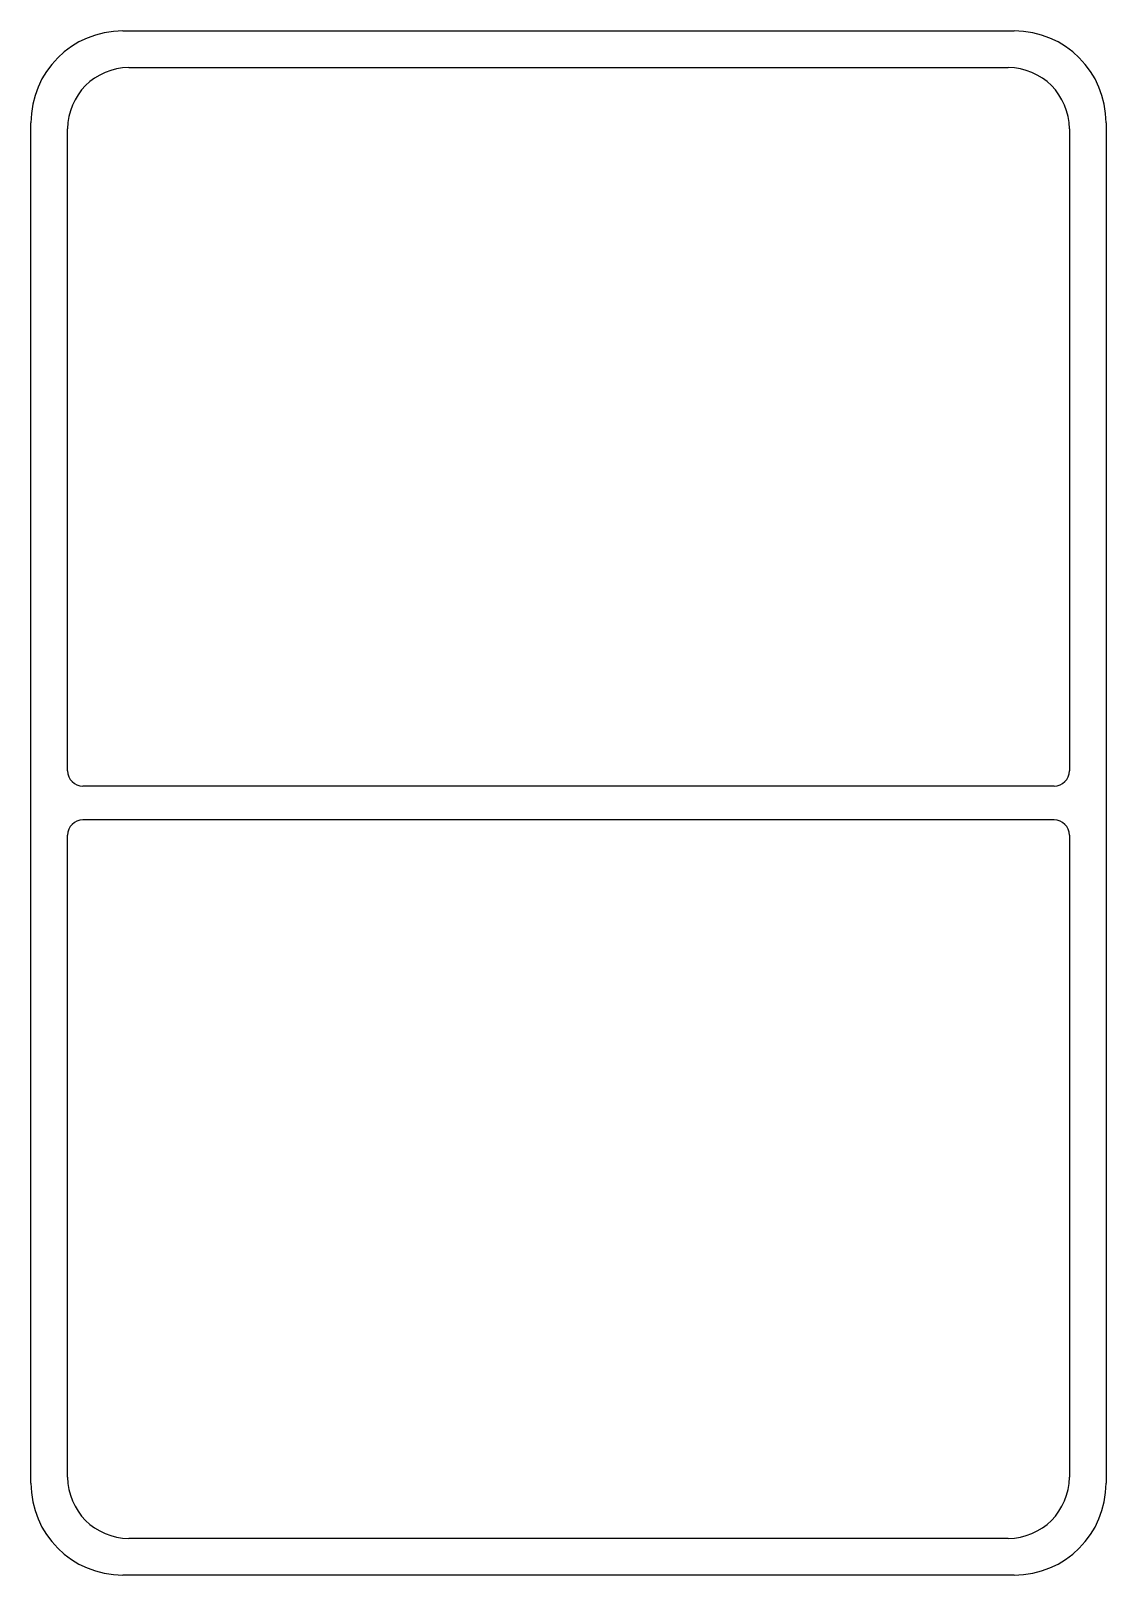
# Model space of a CAD drawing. Header units: millimetres. Extents: x 0 to 70, y 0 to 101.
import ezdxf

# ---------------------------------------------------------------- set-up
doc = ezdxf.new("R2010")
doc.units = ezdxf.units.MM
doc.layers.add('3', color=7, linetype='Continuous', true_color=0xffffff)

msp = doc.modelspace()

# ---------------------------------------------------------------- linework, layer by layer
at = {"layer": '3', "color": 30, "linetype": 'Continuous', "lineweight": 25}
for p, q in [((6, 100.8), (64.2, 100.8)), ((6.4, 98.4), (63.8, 98.4)), ((0, 6), (0, 94.8)), ((70.2, 94.8), (70.2, 6)), ((2.4, 52.5), (2.4, 94.4)), ((67.8, 94.4), (67.8, 52.5)), ((66.8, 51.5), (3.4, 51.5)), ((66.8, 49.3), (3.4, 49.3)), ((2.4, 6.4), (2.4, 48.3)), ((67.8, 48.3), (67.8, 6.4)), ((63.8, 2.4), (6.4, 2.4)), ((64.2, 0), (6, 0))]:
    msp.add_line(p, q, dxfattribs=at)
at = {"layer": '3', "color": 51, "linetype": 'Continuous', "lineweight": 25}
for centre, radius, start, end in [((6, 94.8), 6, 90, 180), ((64.2, 94.8), 6, 0, 90), ((6.4, 94.4), 4, 90, 180), ((63.8, 94.4), 4, 0, 90), ((3.4, 52.5), 1, 180, 270), ((66.8, 52.5), 1, 270, 0), ((3.4, 48.3), 1, 90, 180), ((66.8, 48.3), 1, 0, 90), ((63.8, 6.4), 4, 270, 0), ((64.2, 6), 6, 270, 0)]:
    msp.add_arc(centre, radius, start, end, dxfattribs=at)
at = {"layer": '3', "color": 30, "linetype": 'Continuous', "lineweight": 25}
for centre, radius in [((6.4, 6.4), 4), ((6, 6), 6)]:
    msp.add_arc(centre, radius, 180, 270, dxfattribs=at)

doc.saveas('drawing.dxf')
